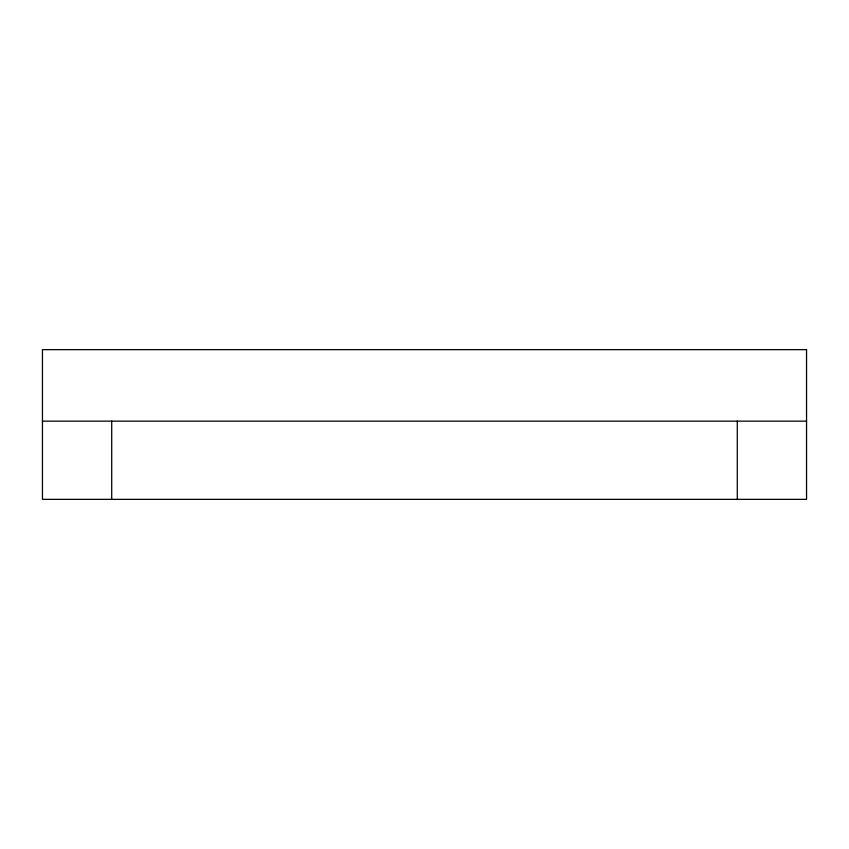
<?xml version="1.0" encoding="UTF-8"?>
<svg xmlns="http://www.w3.org/2000/svg" width="849" height="849" viewBox="0 0 849 849"><rect width="100%" height="100%" fill="white"/><g stroke="black" fill="none" stroke-linecap="round" stroke-linejoin="round"><path stroke-width="1.27" d="M42.45 421.146L806.55 421.146M737.293 421.146L737.293 499.35M111.707 421.146L111.707 499.35M806.55 349.65L42.45 349.65L42.45 499.35L806.55 499.35L806.55 349.65"/></g></svg>
